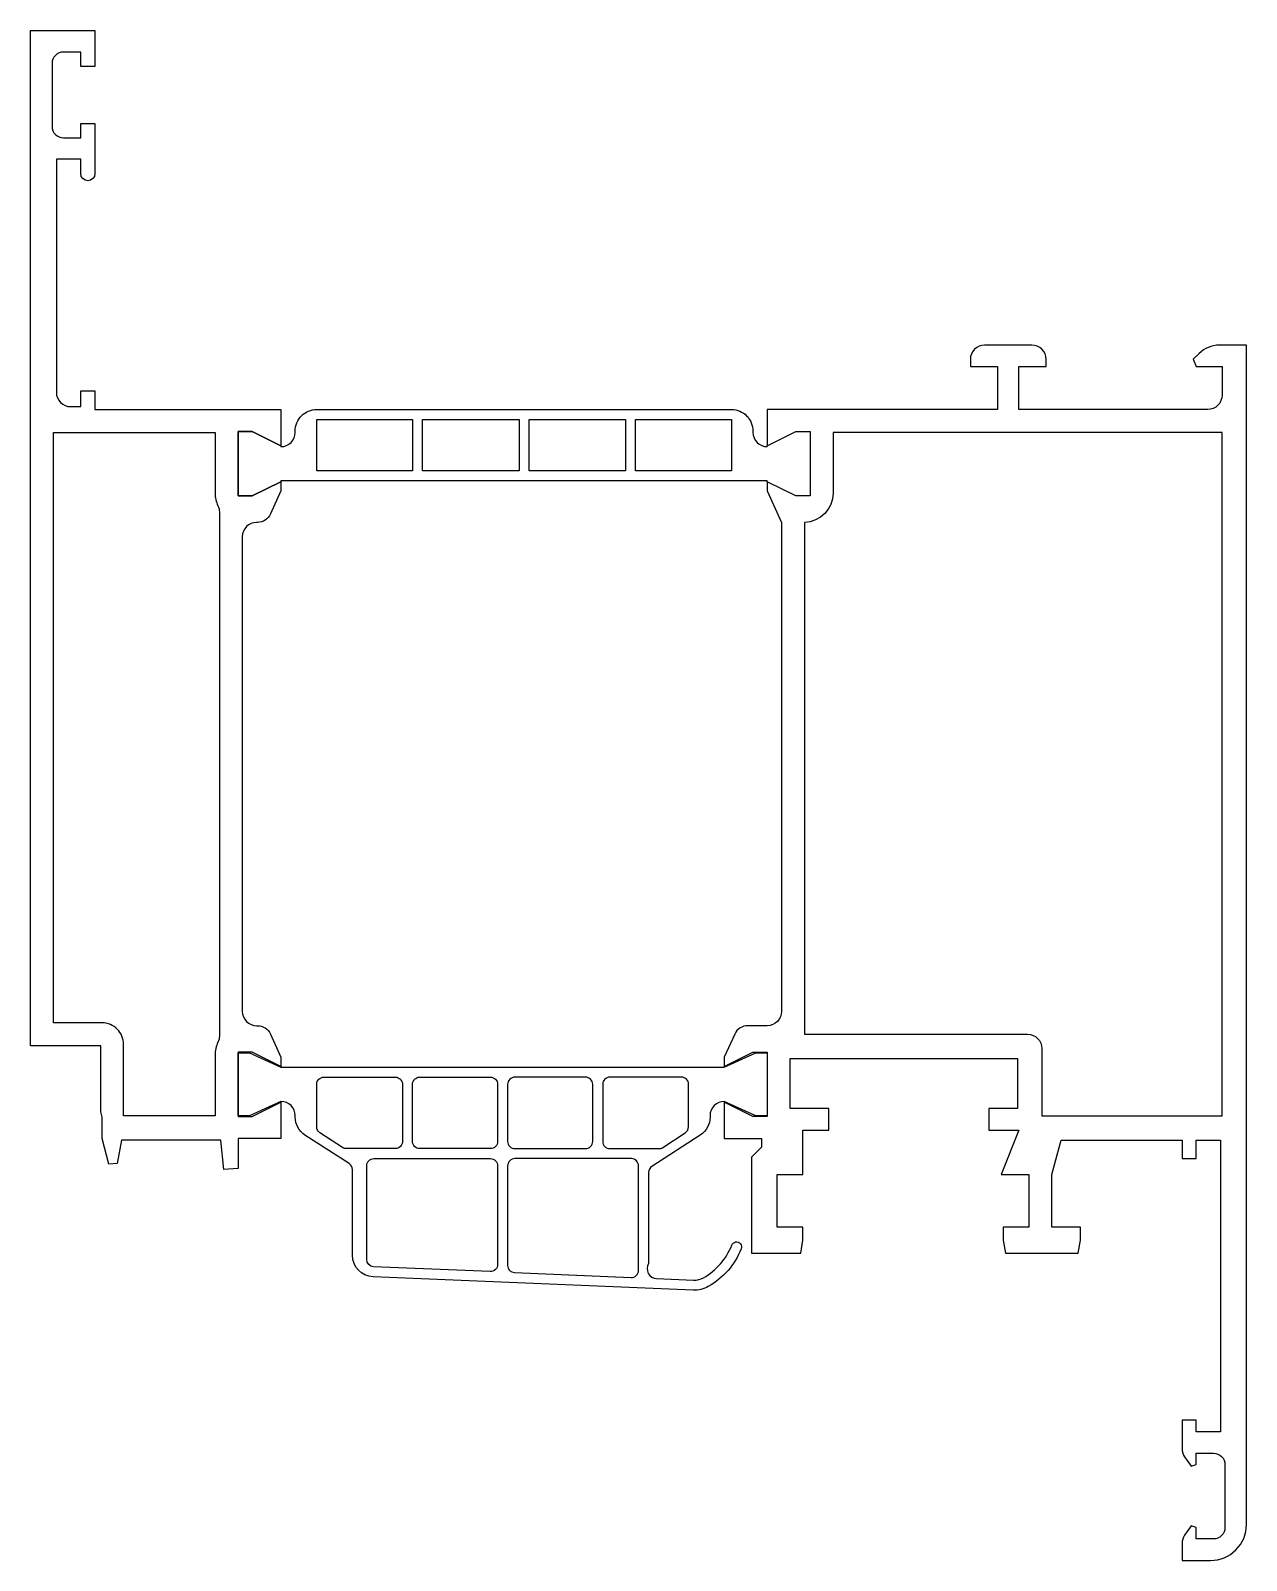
# Model space of a CAD drawing. Header units: millimetres. Extents: x -75 to 10, y -5 to 102.
import ezdxf

# ---------------------------------------------------------------- set-up
doc = ezdxf.new("R2010")
doc.units = ezdxf.units.MM

msp = doc.modelspace()

# ---------------------------------------------------------------- linework, layer by layer
for points in [[(-68.94, 22.75), (-69.52, 22.72), (-70, 24.5), (-70, 26), (-70.1, 26.37), (-70.1, 31), (-75, 31), (-75, 102), (-70.5, 102), (-70.5, 99.5), (-71.5, 99.5), (-71.5, 100.5), (-72.7, 100.5, 0.414214), (-73.5, 99.7), (-73.5, 95.3, 0.414214), (-72.7, 94.5), (-71.5, 94.5), (-71.5, 95.5), (-70.5, 95.5), (-70.5, 92, -1), (-71.5, 92), (-71.5, 93), (-73.2, 93), (-73.2, 76.7, 0.414214), (-72.2, 75.7), (-71.5, 75.7), (-71.5, 76.8), (-70.5, 76.8), (-70.5, 75.5), (-57.5, 75.5), (-57.5, 72.95), (-59.5, 73.95), (-60.5, 73.95), (-60.5, 69.45), (-59.5, 69.45), (-57.5, 70.45), (-57.5, 69.8), (-58.23, 68.19, -0.294108), (-59.14, 67.6), (-59.2, 67.6, 0.414214), (-60.2, 66.6), (-60.2, 33.4, 0.414214), (-59.2, 32.4), (-59.14, 32.4, -0.294108), (-58.23, 31.81), (-57.5, 30.2), (-57.5, 29.55), (-59.5, 30.55), (-60.5, 30.55), (-60.5, 26.05), (-59.5, 26.05), (-57.5, 27.05), (-57.5, 24.5), (-60.5, 24.5), (-60.5, 22.4), (-61.5, 22.35), (-61.7, 24.4), (-68.65, 24.4), (-68.94, 22.75)], [(-26.5, 30.2), (-26.5, 29.55), (-24.5, 30.55), (-23.5, 30.55), (-23.5, 26.05), (-24.5, 26.05), (-26.5, 27.05), (-26.5, 24.5), (-23.9, 24.5), (-23.9, 23.9), (-24.6, 23.2), (-24.6, 16.5), (-21.16, 16.5), (-21, 17.4), (-21, 18.3), (-22.8, 18.3), (-22.8, 22), (-21, 22), (-21, 25.1), (-19.2, 25.1), (-19.2, 26.6), (-21.9, 26.6), (-21.9, 30.1), (-6, 30.1), (-6, 26.6), (-8, 26.6), (-8, 25.1), (-5.9, 25.1), (-7.14, 22), (-5.2, 22), (-5.2, 18.3), (-7, 18.3), (-7, 17.4), (-6.84, 16.5), (-1.76, 16.5), (-1.6, 17.4), (-1.6, 18.3), (-3.6, 18.3), (-3.6, 22), (-2.96, 24.4), (5.5, 24.4), (5.5, 23.1), (6.5, 23.1), (6.5, 24.4), (8.2, 24.4), (8.2, 4), (6.5, 4), (6.5, 4.8), (5.5, 4.8), (5.5, 2.81, 0.153102), (5.68, 2.24), (6.14, 1.59), (6.5, 1.7), (6.5, 2.5), (7.7, 2.5, -0.414214), (8.5, 1.7), (8.5, -2.7, -0.414214), (7.7, -3.5), (6.5, -3.5), (6.5, -2.7), (6.14, -2.59), (5.68, -3.24, 0.153102), (5.5, -3.81), (5.5, -5), (7.5, -5, 0.414214), (10, -2.5), (10, 80), (8.1, 80, 0.198912), (6.69, 79.41), (6.29, 79.01), (6.5, 78.5), (8.3, 78.5), (8.3, 76.5, -0.414214), (7.3, 75.5), (-5.9, 75.5), (-5.9, 78.5), (-4, 78.5), (-4, 79, 0.414214), (-5, 80), (-8.3, 80, 0.414214), (-9.3, 79), (-9.3, 78.5), (-7.4, 78.5), (-7.4, 75.5), (-23.5, 75.5), (-23.5, 72.95), (-21.5, 73.95), (-20.5, 73.95), (-20.5, 69.45), (-21.5, 69.45), (-23.5, 70.45), (-23.5, 69.8), (-22.5, 67.6), (-22.5, 33.4, -0.414214), (-23.5, 32.4), (-24.86, 32.4, 0.294108), (-25.77, 31.81), (-26.5, 30.2)], [(-57.5, 72.9, 0.414214), (-56.5, 73.9), (-56.5, 74, -0.414214), (-55, 75.5), (-26, 75.5, -0.414214), (-24.5, 74), (-24.5, 73.9, 0.414214), (-23.5, 72.9), (-23.5, 72.95), (-21.5, 73.95), (-20.5, 73.95), (-20.5, 69.45), (-21.5, 69.45), (-23.5, 70.45), (-23.5, 70.5), (-57.5, 70.5), (-57.5, 70.45), (-59.5, 69.45), (-60.5, 69.45), (-60.5, 73.95), (-59.5, 73.95), (-57.5, 72.95), (-57.5, 72.9)], [(-61.9, 31.24, 0.112281), (-62.1, 30.35), (-62.1, 26.1), (-68.5, 26.1), (-68.5, 31.1, 0.414214), (-70, 32.6), (-73.4, 32.6), (-73.4, 73.9), (-62.1, 73.9), (-62.1, 69.65, 0.112281), (-61.9, 68.76, -0.112281), (-61.8, 68.33), (-61.8, 31.67, -0.112281), (-61.9, 31.24)], [(-20.9, 67.6), (-20.9, 31.8), (-5.3, 31.8, -0.414214), (-4.3, 30.8), (-4.3, 26.1), (8.3, 26.1), (8.3, 73.9), (-18.9, 73.9), (-18.9, 69.65, -0.407087), (-20.9, 67.6)], [(-28.18, 24.75), (-31.57, 22.55, 0.253968), (-31.8, 22.13), (-31.8, 15.77, 0.569247), (-31.23, 14.71), (-28.65, 14.6, 0.139453), (-27.96, 14.77, 0.173382), (-25.98, 17.05, -1), (-25.32, 16.8, -0.173382), (-27.62, 14.16, -0.139453), (-28.68, 13.9), (-51.06, 14.84, -0.401995), (-52.5, 16.34), (-52.5, 22.33, 0.253968), (-52.73, 22.75), (-55.82, 24.75, -0.253968), (-56.5, 26.01), (-56.5, 26.1, 0.414214), (-57.5, 27.1), (-57.5, 27.1), (-57.5, 27.1), (-57.5, 27.1), (-59.7, 26.1), (-60.5, 26.1), (-60.5, 30.5), (-59.7, 30.5), (-57.5, 29.5), (-26.5, 29.5), (-24.3, 30.5), (-23.5, 30.5), (-23.5, 26.1), (-24.3, 26.1), (-26.5, 27.1, 0.414214), (-27.5, 26.1), (-27.5, 26.01, -0.253968), (-28.18, 24.75)], [(-53.19, 23.88), (-54.77, 24.91, -0.253968), (-55, 25.33), (-55, 28.3, -0.414214), (-54.5, 28.8), (-49.5, 28.8, -0.414214), (-49, 28.3), (-49, 24.3, -0.414214), (-49.5, 23.8), (-52.91, 23.8, -0.144993), (-53.19, 23.88)], [(-48.3, 28.3, -0.414214), (-47.8, 28.8), (-42.85, 28.8, -0.414214), (-42.35, 28.3), (-42.35, 24.3, -0.414214), (-42.85, 23.8), (-47.8, 23.8, -0.414214), (-48.3, 24.3), (-48.3, 28.3)], [(-41.65, 28.3), (-41.65, 24.3, 0.414214), (-41.15, 23.8), (-36.2, 23.8, 0.414214), (-35.7, 24.3), (-35.7, 28.3, 0.414214), (-36.2, 28.8), (-41.15, 28.8, 0.414214), (-41.65, 28.3)], [(-30.81, 23.88), (-29.23, 24.91, 0.253968), (-29, 25.33), (-29, 28.3, 0.414214), (-29.5, 28.8), (-34.5, 28.8, 0.414214), (-35, 28.3), (-35, 24.3, 0.414214), (-34.5, 23.8), (-31.09, 23.8, 0.144993), (-30.81, 23.88)], [(-42.87, 15.2), (-51.02, 15.54, -0.401995), (-51.5, 16.04), (-51.5, 22.6, -0.414214), (-51, 23.1), (-42.85, 23.1, -0.414214), (-42.35, 22.6), (-42.35, 15.7, -0.426538), (-42.87, 15.2)], [(-41.17, 15.13), (-33.02, 14.78, 0.426538), (-32.5, 15.28), (-32.5, 22.6, 0.414214), (-33, 23.1), (-41.15, 23.1, 0.414214), (-41.65, 22.6), (-41.65, 15.63, 0.401995), (-41.17, 15.13)]]:
    msp.add_lwpolyline(points, format="xyb", close=True)
for points in [[(-55, 74.8), (-48.3, 74.8), (-48.3, 71.2), (-55, 71.2), (-55, 74.8)], [(-47.6, 74.8), (-40.85, 74.8), (-40.85, 71.2), (-47.6, 71.2), (-47.6, 74.8)], [(-40.15, 74.8), (-33.4, 74.8), (-33.4, 71.2), (-40.15, 71.2), (-40.15, 74.8)], [(-32.7, 74.8), (-26, 74.8), (-26, 71.2), (-32.7, 71.2), (-32.7, 74.8)]]:
    msp.add_lwpolyline(points, close=True)

doc.saveas('drawing.dxf')
